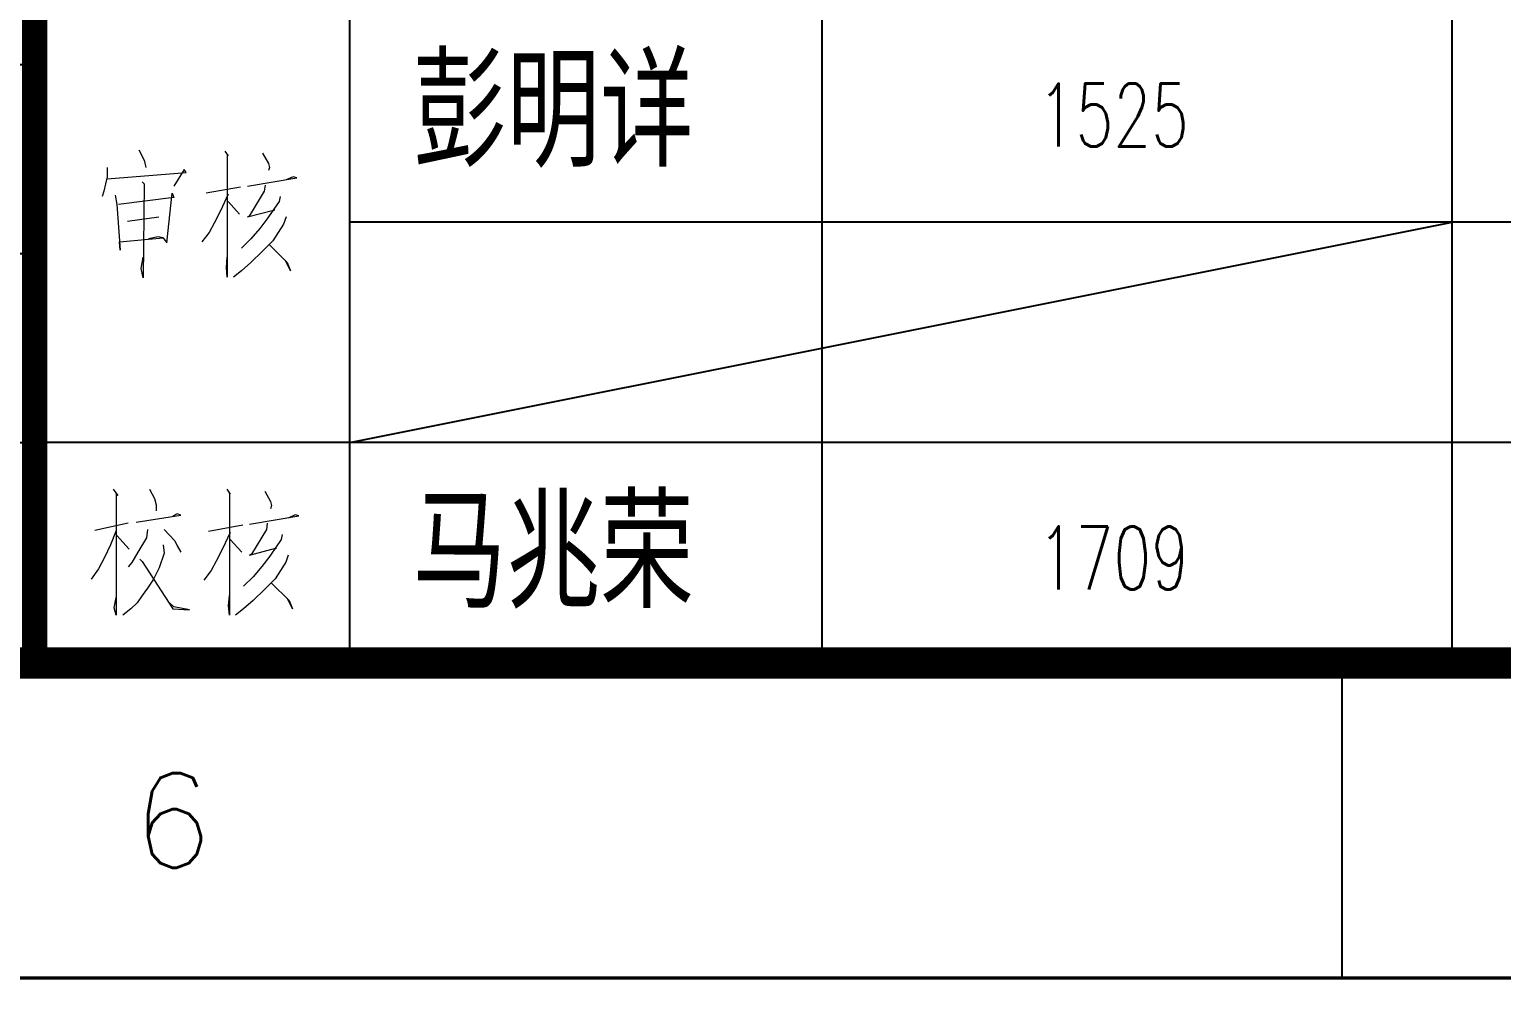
# Model space of a CAD drawing. Header units: millimetres. Extents: x 5779402 to 5838852, y 134142 to 176192.
# Drawn here: x 5819811 to 5824484, y 134162 to 137178 of the extents above; entities that cross this region are included whole.
import ezdxf
from ezdxf.enums import TextEntityAlignment as Align

# ---------------------------------------------------------------- set-up
doc = ezdxf.new("R2010")
doc.units = ezdxf.units.MM
doc.header["$LTSCALE"] = 1000
doc.layers.get('0').update_dxf_attribs({"color": 8})
doc.layers.add('DIM', color=8, linetype='Continuous')
doc.layers.add('HQ1', color=8, linetype='Continuous')
doc.styles.get("Standard").update_dxf_attribs({"font": 'geditxt.shx', "width": 0.7, "bigfont": 'hztxt1.shx'})
doc.styles.add('TK', font='geditxt.shx', dxfattribs={"width": 0.7, "bigfont": 'hztxt1.shx'})

# ---------------------------------------------------------------- blocks, each defined once
blk = doc.blocks.new('GEDI_WK_A2')
at = {"color": 3}
blk.add_line((445.5, 0), (445.5, 10), dxfattribs=at)
for points, const_width in [([(0, 0), (594, 0), (594, 420), (0, 420)], 0.1), ([(25, 10), (584, 10), (584, 410), (25, 410)], 1)]:
    blk.add_lwpolyline(points, close=True, dxfattribs=dict(at, const_width=const_width))
blk.add_text('6', height=3, dxfattribs=at).set_placement((408.375, 5), align=Align.MIDDLE)
blk = doc.blocks.new('GEDI_TQ_2012')
at = {"color": 2}
for p, q in [((-170, 0), (-170, 28)), ((-155, 0), (-155, 28)), ((-135, 0), (-135, 28)), ((0, 14), (-170, 14)), ((0, 7), (-180, 7))]:
    blk.add_line(p, q, dxfattribs=at)
at = {"color": 7}
blk.add_line((0, 0), (-180, 0), dxfattribs=at)
at = {"color": 2, "const_width": 0.8}
blk.add_lwpolyline([(-180, 0), (-180, 40)], dxfattribs=at)
at = {"color": 7, "lineweight": 0}
for points in [[(-176.694, 16.294), (-176.53, 15.965), (-176.475, 15.737)], [(-173.965, 16.255), (-173.856, 16.098), (-173.887, 16.129), (-173.887, 12.255), (-173.911, 12.553), (-173.887, 12.883)], [(-172.766, 16.192), (-172.577, 15.863), (-172.546, 15.737), (-172.577, 15.635)], [(-177.698, 15.737), (-177.698, 15.439), (-177.753, 15.212), (-177.808, 14.977), (-177.863, 14.812)], [(-177.698, 15.377), (-175.189, 15.573), (-175.252, 15.667), (-175.581, 15.141)], [(-173.244, 15.141), (-171.683, 15.408), (-171.793, 15.439), (-172.021, 15.337)], [(-176.585, 15.275), (-176.53, 15.212), (-176.553, 12.224), (-176.616, 12.522), (-176.553, 12.883)], [(-173.464, 15.11), (-174.554, 14.914)], [(-172.687, 15.173), (-172.711, 14.977), (-173.189, 14.192), (-173.244, 14.161), (-172.381, 14.388)], [(-177.447, 14.851), (-177.392, 14.553), (-177.283, 13.11), (-177.306, 13.369), (-175.918, 13.502), (-176.083, 13.534), (-176.389, 13.471)], [(-175.918, 13.502), (-175.808, 13.338), (-175.636, 14.914), (-175.581, 14.781), (-177.337, 14.553)], [(-173.856, 14.882), (-174.107, 14.357), (-174.303, 13.965), (-174.467, 13.667), (-174.695, 13.369)], [(-173.856, 14.655), (-173.495, 14.255)], [(-172.209, 14.812), (-172.24, 14.655), (-172.577, 14.161), (-172.601, 14.13), (-172.852, 13.8), (-173.134, 13.471), (-173.44, 13.173)], [(-177.055, 14.028), (-176.059, 14.161)], [(-172.021, 14.161), (-172.099, 13.934), (-172.436, 13.408), (-172.766, 13.079), (-173.134, 12.718), (-173.44, 12.451), (-173.691, 12.255)], [(-172.546, 13.275), (-171.989, 12.718), (-171.879, 12.451), (-172.044, 12.781)], [(-177.505, 5.519), (-177.364, 5.323), (-177.419, 5.386), (-177.419, 1.52), (-177.482, 1.747), (-177.419, 2.077)], [(-176.36, 5.519), (-176.195, 5.221), (-176.141, 5.025), (-176.141, 4.829)], [(-173.9, 5.519), (-173.79, 5.363), (-173.821, 5.394), (-173.821, 1.52), (-173.845, 1.818), (-173.821, 2.147)], [(-172.7, 5.457), (-172.512, 5.127), (-172.48, 5.002), (-172.512, 4.9)], [(-176.784, 4.469), (-175.364, 4.696), (-175.474, 4.735), (-175.615, 4.665)], [(-173.178, 4.406), (-171.618, 4.672), (-171.727, 4.704), (-171.955, 4.602)], [(-177.419, 4.21), (-177.591, 3.747), (-177.787, 3.355), (-177.976, 2.994), (-178.203, 2.665)], [(-177.035, 4.437), (-178.093, 4.21)], [(-176.423, 4.241), (-176.446, 3.975), (-176.729, 3.52), (-176.917, 3.19), (-177.035, 3.057)], [(-175.89, 4.241), (-175.552, 3.88), (-175.474, 3.716), (-175.364, 3.52)], [(-173.398, 4.374), (-174.488, 4.178)], [(-172.621, 4.437), (-172.645, 4.241), (-173.123, 3.457), (-173.178, 3.426), (-172.316, 3.653)], [(-177.395, 4.045), (-177.003, 3.614)], [(-175.921, 3.747), (-175.89, 3.488), (-176.054, 3.026), (-176.227, 2.665), (-176.423, 2.375), (-176.588, 2.14), (-176.752, 1.912), (-176.948, 1.716), (-177.199, 1.52)], [(-173.79, 4.147), (-174.041, 3.622), (-174.237, 3.23), (-174.402, 2.932), (-174.629, 2.634)], [(-173.79, 3.92), (-173.429, 3.52)], [(-172.143, 4.076), (-172.174, 3.92), (-172.512, 3.426), (-172.535, 3.394), (-172.786, 3.065), (-173.068, 2.735), (-173.374, 2.437)], [(-176.666, 3.292), (-176.588, 3.222), (-175.615, 1.716), (-175.082, 1.685), (-175.584, 1.779), (-175.725, 1.912)], [(-171.955, 3.426), (-172.033, 3.198), (-172.371, 2.673), (-172.7, 2.343), (-173.068, 1.983), (-173.374, 1.716), (-173.625, 1.52)], [(-172.48, 2.539), (-171.924, 1.983), (-171.814, 1.716), (-171.978, 2.045)]]:
    blk.add_lwpolyline(points, dxfattribs=at)
blk = doc.blocks.new('GEDI_HQ1_2012')
at = {"layer": 'HQ1', "color": 2}
for p, q in [((0, 0), (0, 37)), ((-65, 19), (0, 19)), ((-65, 13), (0, 13)), ((-65, 7), (0, 7)), ((0, 0), (0, 7)), ((-65, 0), (0, 0))]:
    blk.add_line(p, q, dxfattribs=at)
blk = doc.blocks.new('CEEC_TK_A2')
for name, p in [('GEDI_WK_A2', (0, 0)), ('GEDI_TQ_2012', (584, 10)), ('GEDI_HQ1_2012', (404, 10))]:
    blk.add_blockref(name, p)
at = {"style": 'TK', "width": 0.85}
for tag, height, p in [('PROJECTNAME', 4.75, (529, 44)), ('PHASE', 4, (571, 44)), ('DRAWINGNAME', 4.75, (539, 31))]:
    blk.add_attdef(tag, text='', height=height, dxfattribs=at).set_placement(p, align=Align.MIDDLE_CENTER)
for tag, p, height in [('APPROVE', (416, 32.75), 3.5), ('DESIGN', (461, 32.75), 3.5), ('REVIEW1', (416, 25.75), 3.5), ('DRAW', (461, 25.75), 3.5), ('DRAWINGNUMBER', (511, 18.5), 4), ('REVIEW2', (416, 18.75), 3.5), ('PROPORTION', (461, 18.75), 3.5), ('CHECK', (416, 11.75), 3.5), ('DATE', (461, 11.75), 3.5), ('VERSION', (577, 11.75), 3.5)]:
    blk.add_attdef(tag, p, '', height=height, dxfattribs=at)

msp = doc.modelspace()

# ---------------------------------------------------------------- linework, layer by layer
msp.add_line((5820827.4, 135866.9), (5824327.4, 136566.9))

# ---------------------------------------------------------------- block references
at = {"layer": 'DIM'}
ref = msp.add_blockref('CEEC_TK_A2', (5779427.4, 134166.9), dxfattribs=dict(at, xscale=100, yscale=100, zscale=100))
ref.add_attrib('REVIEW1', '彭明详', (5821027.4, 136741.9), dxfattribs={"layer": '0', "height": 350, "style": 'TK', "width": 0.85})
ref.add_attrib('CHECK', '马兆荣', (5821027.4, 135341.9), dxfattribs={"layer": '0', "height": 350, "style": 'TK', "width": 0.85})

# ---------------------------------------------------------------- texts
at = {"color": 3, "width": 0.7}
for s, p in [('1525', (5823011.6, 136806.3)), ('1709', (5823011.6, 135400.6))]:
    msp.add_text(s, height=200, dxfattribs=at).set_placement(p)

doc.saveas('drawing.dxf')
